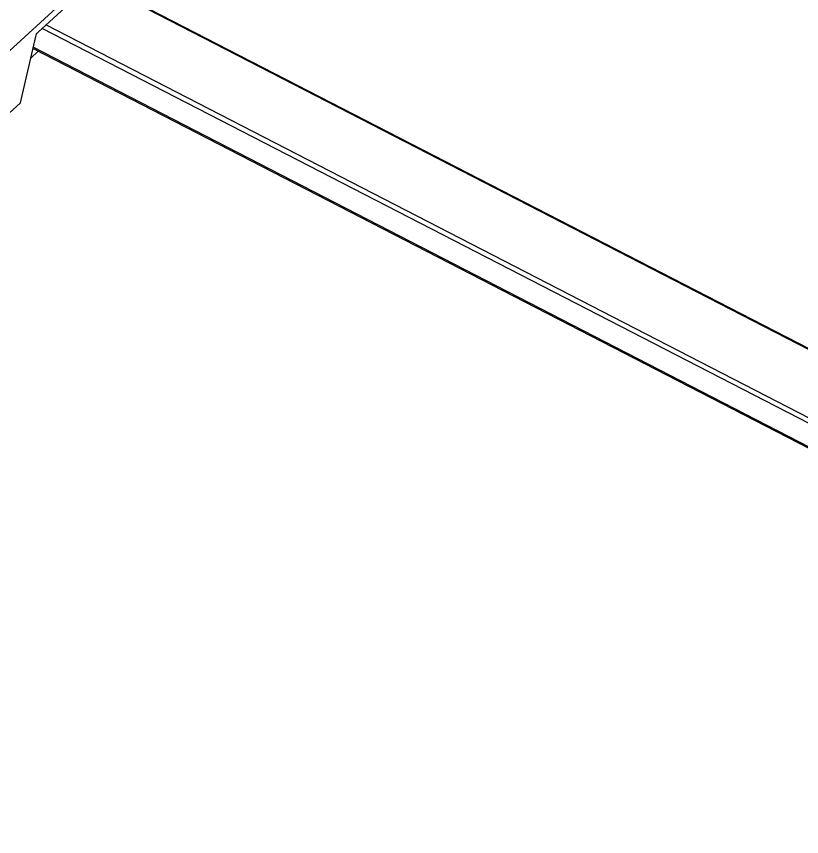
# Model space of a CAD drawing. Header units: millimetres. Extents: x 1409 to 26878, y 589 to 5187.
# Drawn here: x 9057.3 to 9288.6, y 1075.4 to 1317 of the extents above; entities that cross this region are included whole.
import ezdxf

# ---------------------------------------------------------------- set-up
doc = ezdxf.new("R2010")
doc.units = ezdxf.units.MM
doc.layers.add('02___PRT_ALL_AXES', color=7, linetype='Continuous')

msp = doc.modelspace()

# ---------------------------------------------------------------- linework, layer by layer
at = {"color": 7, "linetype": 'Continuous'}
for p, q in [((9204.1953, 1443.6034), (9036.2531, 1289.472)), ((9082.7143, 1329.8594), (9063.6641, 1312.3758)), ((9533.2105, 1094.1505), (9080.2074, 1327.5586)), ((9517.8872, 1080.0874), (9064.8841, 1313.4955)), ((9058.4507, 1291.5765), (9062.9836, 1311.1424)), ((9062.2606, 1307.5153), (9062.1117, 1307.3786)), ((9512.7708, 1075.3917), (9062.1558, 1307.5693)), ((9513.0545, 1075.652), (9062.24, 1307.9325)), ((9063.7479, 1306.749), (9061.4846, 1304.6719)), ((9030.8781, 1266.2714), (9058.4507, 1291.5765))]:
    msp.add_line(p, q, dxfattribs=at)
msp.add_open_spline([(9062.9836, 1311.1424), (9063.0389, 1311.3809), (9063.2313, 1311.8181), (9063.4957, 1312.2213), (9063.6641, 1312.3758)], degree=3, knots=[0, 0, 0, 0, 0.51716757, 1, 1, 1, 1], dxfattribs=at)
at = {"layer": '02___PRT_ALL_AXES', "color": 7, "linetype": 'Continuous'}
for p, q in [((9533.0296, 1093.9845), (9080.0265, 1327.3926)), ((9518.9926, 1081.1019), (9065.9895, 1314.51))]:
    msp.add_line(p, q, dxfattribs=at)

doc.saveas('drawing.dxf')
